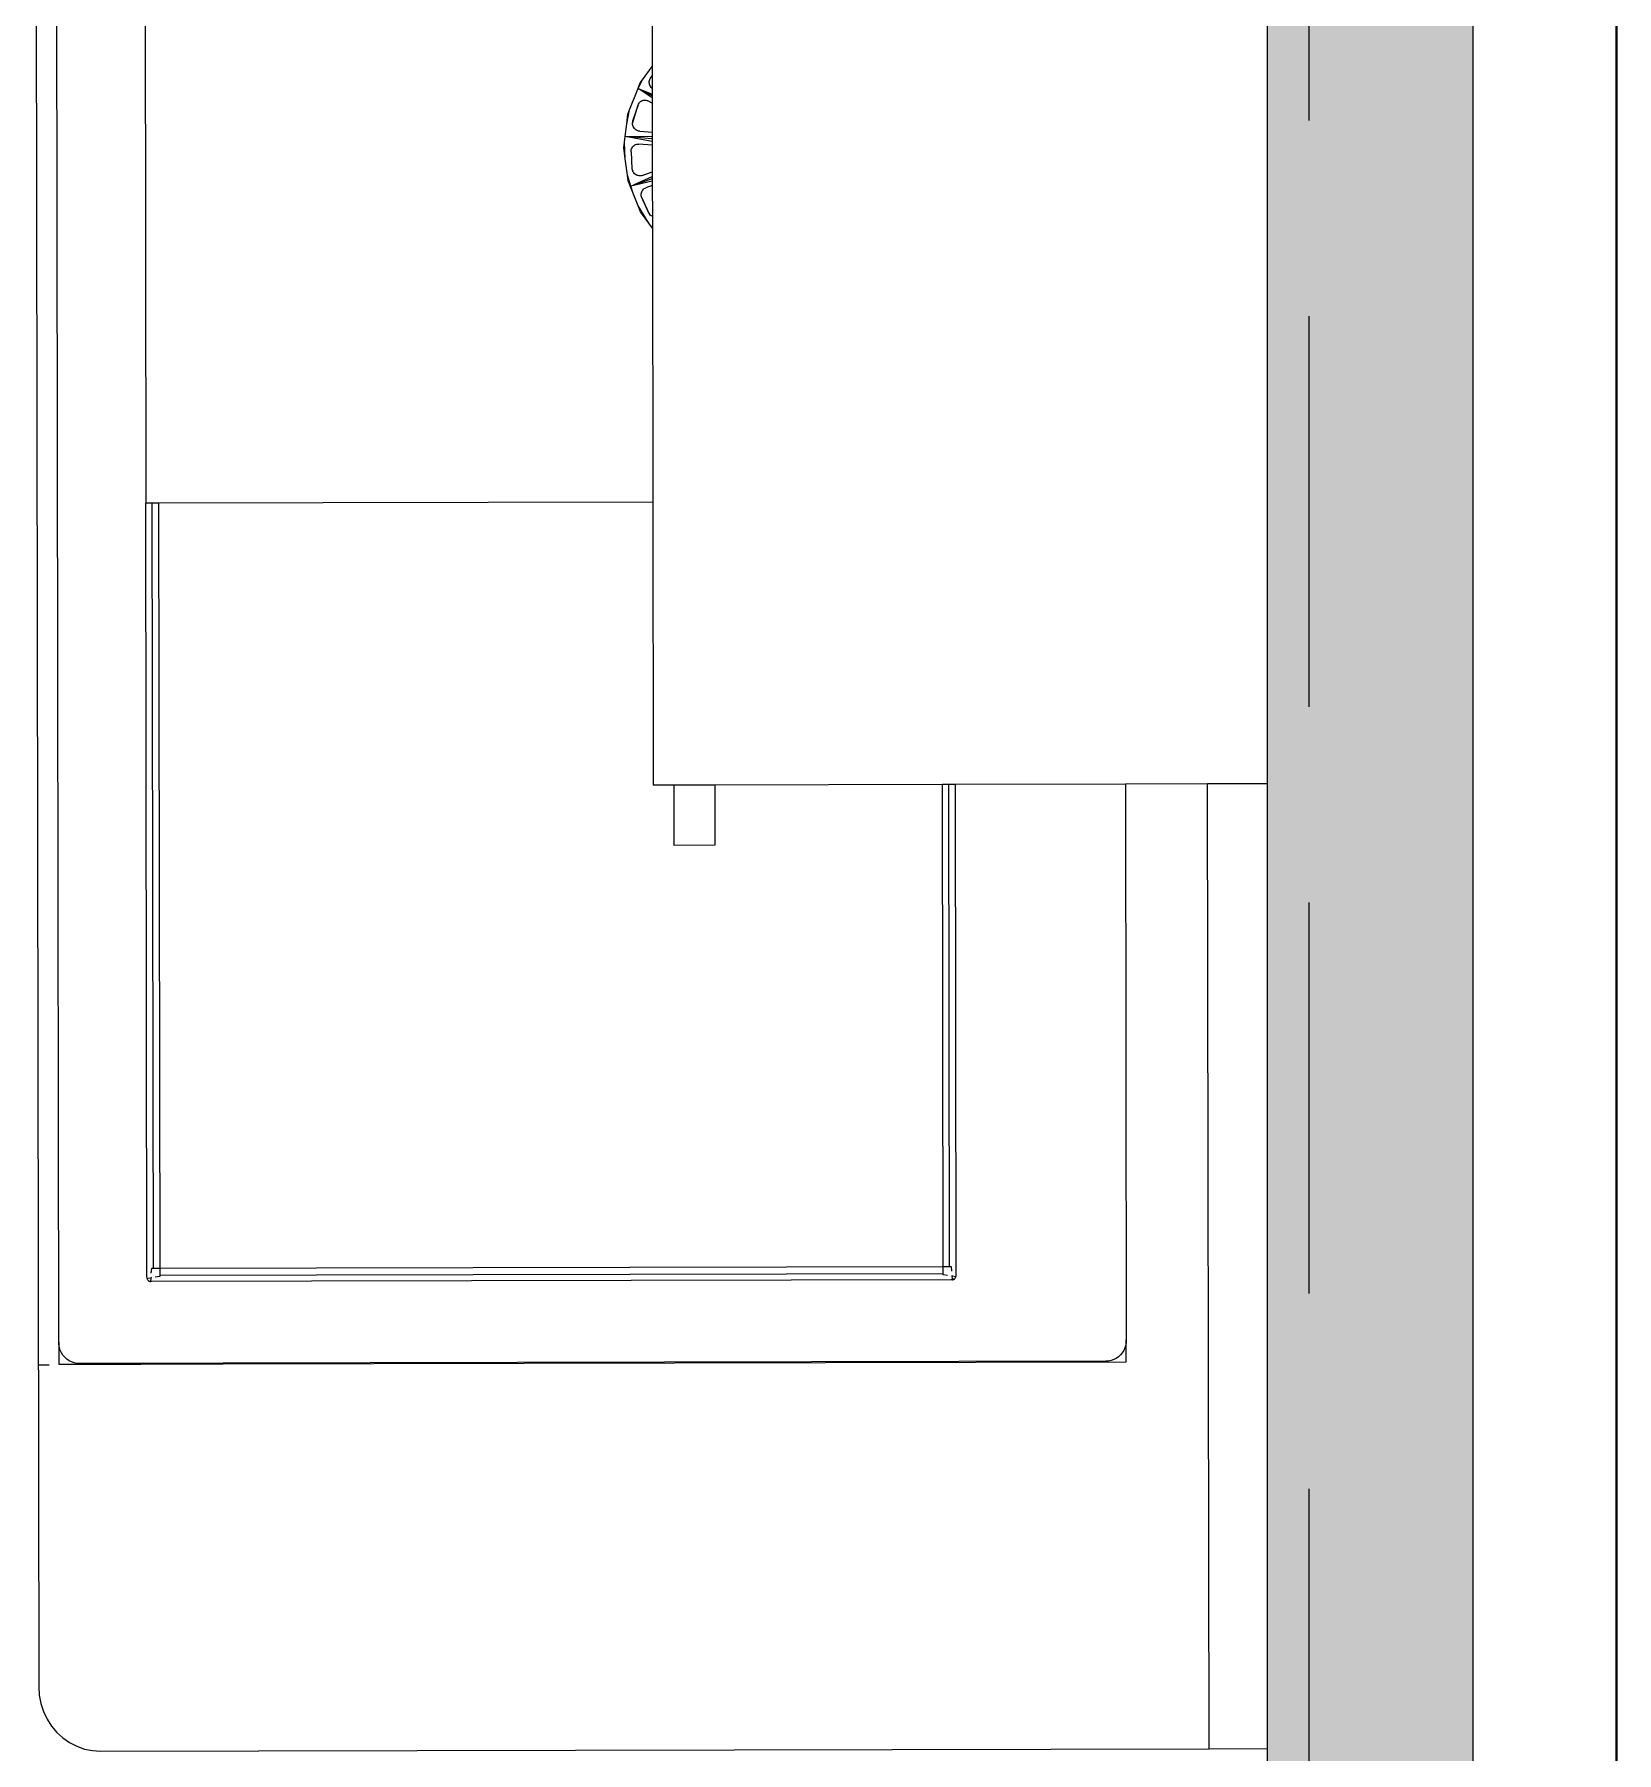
# Model space of a CAD drawing. Header units: millimetres. Extents: x 567392 to 582402, y 4512800 to 4518063.
# Drawn here: x 569140.7 to 569217.8, y 4514363.9 to 4514447.6 of the extents above; entities that cross this region are included whole.
import ezdxf

# ---------------------------------------------------------------- set-up
doc = ezdxf.new("R2010")
doc.units = ezdxf.units.MM
doc.linetypes.add('DASHED2', pattern=[9.525, 6.35, -3.175])
doc.layers.add('A-STRC-01', color=2, linetype='Continuous', lineweight=40)
doc.layers.add('a_8', color=8, linetype='Continuous', lineweight=0)
doc.layers.add('a_p1_d', color=1, linetype='DASHED2')

# ---------------------------------------------------------------- blocks, each defined once
blk = doc.blocks.new('A$C4A613EE6')
h = blk.add_hatch(color=256)
h.dxf.hatch_style = 1
h.paths.add_polyline_path([(12300, -100), (0, -100), (0, 0), (12300, 0)])
for p, q in [((0, 0), (2200, 0)), ((1054.31, -100), (579.35, -100)), ((1524.55, -100), (1054.31, -100)), ((1054.37, -129.26), (1054.31, -100)), ((1528.34, -100), (1524.55, -100)), ((1524.62, -128.54), (1524.55, -100)), ((1524.62, -128.54), (1054.37, -129.26)), ((1054.46, -169.26), (1054.37, -129.26)), ((1525.81, -668.53), (1524.62, -128.54)), ((1054.46, -169.26), (1325.3, -168.84)), ((1054.64, -252.24), (1054.46, -169.26)), ((1336.12, -168.83), (1325.3, -168.84)), ((1325.3, -168.84), (1326.67, -168.89)), ((1326.67, -168.89), (1328.03, -169.12)), ((1328.03, -169.12), (1329.33, -169.53)), ((1329.33, -169.53), (1330.57, -170.1)), ((1330.57, -170.1), (1331.72, -170.83)), ((1331.72, -170.83), (1332.76, -171.69)), ((1332.76, -171.69), (1333.67, -172.68)), ((1333.67, -172.68), (1334.43, -173.77)), ((1334.43, -173.77), (1335.04, -174.95)), ((1335.04, -174.95), (1335.47, -176.2)), ((1337.09, -608.83), (1336.12, -168.83)), ((1335.47, -176.2), (1335.72, -177.49)), ((1335.72, -177.49), (1335.79, -178.81)), ((1335.79, -178.81), (1336.74, -608.83)), ((1054.64, -252.24), (1293.84, -251.87)), ((1054.65, -255.25), (1054.64, -252.24)), ((1289.66, -254.89), (1054.65, -255.25)), ((1054.66, -258.43), (1054.65, -255.25)), ((1289.67, -258.07), (1054.66, -258.43)), ((1054.9, -369.26), (1054.66, -258.43)), ((1289.66, -254.23), (1291.98, -253.97)), ((1289.66, -254.89), (1289.66, -254.23)), ((1289.67, -258.07), (1289.66, -254.89)), ((1293.01, -258.06), (1289.67, -258.07)), ((1290.51, -639.68), (1289.67, -258.07)), ((1293.86, -639.68), (1293.01, -258.06)), ((1293.7, -258.06), (1293.01, -258.06)), ((1293.97, -255.86), (1293.7, -258.06)), ((1293.79, -253.76), (1294.23, -253.71)), ((1293.84, -251.87), (1294.45, -251.9)), ((1294.23, -253.71), (1294.45, -251.9)), ((1295.79, -253.53), (1294.23, -253.71)), ((1294.7, -251.94), (1294.45, -251.9)), ((1294.94, -252.02), (1294.7, -251.94)), ((1295.17, -252.12), (1294.94, -252.02)), ((1295.38, -252.26), (1295.17, -252.12)), ((1295.57, -252.42), (1295.38, -252.26)), ((1295.74, -252.6), (1295.57, -252.42)), ((1295.79, -252.68), (1295.74, -252.6)), ((1295.79, -252.68), (1295.79, -253.53)), ((1295.88, -252.8), (1295.79, -252.68)), ((1296.12, -253.49), (1295.79, -253.53)), ((1295.99, -253.02), (1295.88, -252.8)), ((1296.07, -253.25), (1295.99, -253.02)), ((1296.12, -253.49), (1296.07, -253.25)), ((1296.12, -253.49), (1296.15, -254.07)), ((1296.15, -254.07), (1297.01, -643.66)), ((1054.9, -369.26), (1084.41, -369.22)), ((1054.95, -389.26), (1054.9, -369.26)), ((1084.41, -369.22), (1084.46, -389.22)), ((1054.95, -389.26), (1084.46, -389.22)), ((1054.97, -399.26), (1054.95, -389.26)), ((560.98, -400.03), (704.98, -399.81)), ((704.98, -399.81), (709.31, -399.8)), ((711.4, -404.5), (704.98, -399.81)), ((709.31, -399.8), (710.12, -400.5)), ((709.31, -399.8), (709.51, -399.8)), ((709.51, -399.8), (715.63, -399.79)), ((710.71, -400.8), (709.51, -399.8)), ((710.12, -400.5), (710.71, -400.8)), ((711.2, -400.99), (710.71, -400.8)), ((711.7, -401.13), (711.2, -400.99)), ((712.21, -401.2), (711.7, -401.13)), ((712.73, -401.21), (712.21, -401.2)), ((713.25, -401.15), (712.73, -401.21)), ((713.76, -401.03), (713.25, -401.15)), ((714.24, -400.84), (713.76, -401.03)), ((714.69, -400.6), (714.24, -400.84)), ((715.11, -400.3), (714.69, -400.6)), ((715.49, -399.96), (715.11, -400.3)), ((715.63, -399.79), (715.49, -399.96)), ((719.27, -399.78), (715.63, -406.56)), ((720.15, -399.78), (715.63, -406.56)), ((715.63, -406.56), (718.46, -399.79)), ((715.63, -399.79), (718.46, -399.79)), ((718.46, -399.79), (719.27, -399.78)), ((719.27, -399.78), (720.15, -399.78)), ((720.15, -399.78), (722.8, -399.78)), ((721.48, -402.31), (721.69, -401.86)), ((722.8, -399.78), (721.69, -401.86)), ((722.8, -399.78), (736.98, -399.76)), ((736.46, -405.88), (736.98, -399.76)), ((736.98, -399.76), (738.81, -399.75)), ((738.98, -412.92), (738.81, -399.75)), ((738.81, -399.75), (740.13, -399.75)), ((740.13, -399.75), (739.03, -412.92)), ((741.47, -399.75), (739.07, -412.93)), ((740.13, -399.75), (741.47, -399.75)), ((741.47, -399.75), (743.29, -399.75)), ((743.29, -399.75), (742.73, -406.35)), ((743.29, -399.75), (756.32, -399.73)), ((756.32, -399.73), (758.45, -399.72)), ((757.99, -404.67), (756.32, -399.73)), ((763.18, -410.22), (758.45, -399.72)), ((758.45, -399.72), (759.62, -399.72)), ((759.62, -399.72), (763.18, -410.22)), ((759.62, -399.72), (760.73, -399.72)), ((760.73, -399.72), (763.18, -410.22)), ((760.73, -399.72), (762.93, -399.72)), ((762.93, -399.72), (778, -399.69)), ((762.93, -399.72), (763.97, -402.81)), ((776.45, -401.46), (768.46, -405.03)), ((768.93, -404.85), (776.45, -401.46)), ((781.26, -401.47), (772.85, -406.66)), ((781.26, -401.47), (775.77, -405.5)), ((776.45, -401.46), (776.95, -401.05)), ((777.33, -400.69), (776.95, -401.05)), ((777.65, -400.3), (777.33, -400.69)), ((777.92, -399.87), (777.65, -400.3)), ((778, -399.69), (777.92, -399.87)), ((778, -399.69), (783.69, -399.68)), ((783.69, -399.68), (781.26, -401.47)), ((783.69, -399.68), (917.2, -399.48)), ((917.2, -399.48), (1054.97, -399.26)), ((917.2, -399.48), (917.73, -640.26)), ((715.63, -406.56), (711.4, -404.5)), ((712.91, -405.6), (711.4, -404.5)), ((716.74, -407.1), (712.91, -405.6)), ((716.74, -407.1), (715.63, -406.56)), ((726.05, -410.77), (716.74, -407.1)), ((721.29, -403.26), (721.35, -402.78)), ((721.3, -403.75), (721.29, -403.26)), ((721.39, -404.22), (721.3, -403.75)), ((721.35, -402.78), (721.48, -402.31)), ((721.54, -404.69), (721.39, -404.22)), ((721.76, -405.12), (721.54, -404.69)), ((722.05, -405.53), (721.76, -405.12)), ((722.39, -405.89), (722.05, -405.53)), ((722.78, -406.2), (722.39, -405.89)), ((723.21, -406.46), (722.78, -406.2)), ((723.67, -406.65), (723.21, -406.46)), ((732.7, -409.37), (723.67, -406.65)), ((723.67, -406.65), (731.51, -409.32)), ((731.51, -409.32), (732.18, -409.37)), ((732.7, -409.37), (732.18, -409.37)), ((733.21, -409.32), (732.7, -409.37)), ((733.72, -409.2), (733.21, -409.32)), ((734.2, -409.01), (733.72, -409.2)), ((734.66, -408.77), (734.2, -409.01)), ((735.08, -408.47), (734.66, -408.77)), ((735.45, -408.13), (735.08, -408.47)), ((735.77, -407.74), (735.45, -408.13)), ((736.04, -407.31), (735.77, -407.74)), ((736.25, -406.85), (736.04, -407.31)), ((736.39, -406.38), (736.25, -406.85)), ((736.46, -405.88), (736.39, -406.38)), ((742.73, -406.84), (742.73, -406.35)), ((742.79, -407.32), (742.73, -406.84)), ((742.93, -407.78), (742.79, -407.32)), ((743.14, -408.23), (742.93, -407.78)), ((743.41, -408.64), (743.14, -408.23)), ((743.73, -409.01), (743.41, -408.64)), ((744.11, -409.34), (743.73, -409.01)), ((744.54, -409.61), (744.11, -409.34)), ((745, -409.81), (744.54, -409.61)), ((745.48, -409.96), (745, -409.81)), ((745.98, -410.04), (745.48, -409.96)), ((746.49, -410.05), (745.98, -410.04)), ((746.49, -410.05), (754.8, -409.65)), ((754.8, -409.65), (755.43, -409.45)), ((755.92, -409.27), (755.43, -409.45)), ((756.37, -409.03), (755.92, -409.27)), ((756.79, -408.73), (756.37, -409.03)), ((757.16, -408.38), (756.79, -408.73)), ((757.49, -407.99), (757.16, -408.38)), ((757.75, -407.57), (757.49, -407.99)), ((757.96, -407.11), (757.75, -407.57)), ((763.18, -410.22), (757.79, -411.88)), ((758.1, -406.63), (757.96, -407.11)), ((757.99, -404.67), (758.12, -405.15)), ((758.18, -406.14), (758.1, -406.63)), ((758.12, -405.15), (758.19, -405.64)), ((758.19, -405.64), (758.18, -406.14)), ((766.38, -409.23), (760.63, -411.52)), ((766.38, -409.23), (763.18, -410.22)), ((764.16, -403.26), (763.97, -402.81)), ((764.42, -403.68), (764.16, -403.26)), ((764.73, -404.06), (764.42, -403.68)), ((765.1, -404.4), (764.73, -404.06)), ((765.52, -404.68), (765.1, -404.4)), ((765.97, -404.9), (765.52, -404.68)), ((766.45, -405.06), (765.97, -404.9)), ((772.85, -406.66), (766.38, -409.23)), ((766.95, -405.16), (766.45, -405.06)), ((767.46, -405.18), (766.95, -405.16)), ((767.96, -405.14), (767.46, -405.18)), ((768.46, -405.03), (767.96, -405.14)), ((768.93, -404.85), (768.46, -405.03)), ((775.77, -405.5), (772.85, -406.66)), ((732.85, -412.16), (726.05, -410.77)), ((728.09, -411.57), (726.05, -410.77)), ((732.85, -412.16), (728.09, -411.57)), ((738.98, -412.92), (732.85, -412.16)), ((739.03, -412.92), (738.98, -412.92)), ((739.07, -412.93), (739.03, -412.92)), ((741.86, -413.28), (739.07, -412.93)), ((749.83, -412.89), (741.86, -413.28)), ((744.36, -413.59), (741.86, -413.28)), ((749.83, -412.89), (744.36, -413.59)), ((757.79, -411.88), (749.83, -412.89)), ((760.63, -411.52), (757.79, -411.88)), ((1337.09, -608.83), (1336.74, -608.83)), ((1336.74, -608.83), (1336.83, -648.83)), ((1337.18, -648.83), (1337.09, -608.83)), ((917.73, -640.26), (1290.51, -639.68)), ((917.73, -640.26), (917.74, -643.46)), ((917.74, -643.46), (1290.52, -642.89)), ((917.74, -643.46), (917.75, -646.45)), ((1290.51, -639.68), (1293.86, -639.68)), ((1290.52, -642.89), (1290.51, -639.68)), ((1290.52, -643.53), (1290.52, -642.89)), ((1292.83, -643.79), (1290.52, -643.53)), ((1293.86, -639.68), (1294.53, -639.68)), ((1294.53, -639.68), (1294.82, -641.89)), ((1295.04, -643.63), (1295.09, -644.03)), ((1295.09, -644.03), (1296.98, -644.24)), ((1295.32, -645.84), (1295.09, -644.03)), ((1296.85, -644.71), (1296.93, -644.48)), ((1296.93, -644.48), (1296.98, -644.24)), ((1297.01, -643.66), (1296.98, -644.24)), ((572.01, -646.99), (917.75, -646.45)), ((1294.71, -645.87), (917.75, -646.45)), ((1295.32, -645.84), (1294.71, -645.87)), ((1295.32, -645.84), (1295.57, -645.79)), ((1295.57, -645.79), (1295.81, -645.72)), ((1295.81, -645.72), (1296.04, -645.61)), ((1296.04, -645.61), (1296.25, -645.48)), ((1296.25, -645.48), (1296.44, -645.32)), ((1296.44, -645.32), (1296.6, -645.13)), ((1296.6, -645.13), (1296.74, -644.93)), ((1296.74, -644.93), (1296.85, -644.71)), ((1337.18, -648.83), (1336.83, -648.83)), ((1336.83, -648.83), (1336.9, -678.8)), ((1337.27, -688.83), (1337.18, -648.83)), ((1525.55, -672.45), (1525.81, -668.53)), ((1523.44, -680.02), (1524.76, -676.3)), ((1524.76, -676.3), (1525.55, -672.45)), ((1333.9, -685.95), (1332.86, -686.79)), ((1334.8, -684.96), (1333.9, -685.95)), ((1335.56, -683.84), (1334.8, -684.96)), ((1336.16, -682.66), (1335.56, -683.84)), ((1336.58, -681.41), (1336.16, -682.66)), ((1336.83, -680.11), (1336.58, -681.41)), ((1336.9, -678.8), (1336.83, -680.11)), ((1519.35, -686.81), (1521.63, -683.54)), ((1521.63, -683.54), (1523.44, -680.02)), ((1326.44, -688.84), (132.07, -690.69)), ((1327.82, -688.75), (1326.44, -688.84)), ((1326.44, -688.84), (1337.27, -688.83)), ((1329.17, -688.51), (1327.82, -688.75)), ((1330.48, -688.1), (1329.17, -688.51)), ((1331.72, -687.52), (1330.48, -688.1)), ((1332.86, -686.79), (1331.72, -687.52)), ((1337.62, -698.83), (1337.61, -693.53)), ((1506.47, -696.28), (1510.15, -694.54)), ((1510.15, -694.54), (1513.56, -692.35)), ((1513.56, -692.35), (1516.65, -689.76)), ((1516.65, -689.76), (1519.35, -686.81)), ((111.48, -700.73), (1494.44, -698.58)), ((1494.44, -698.58), (1498.55, -698.32)), ((1498.55, -698.32), (1502.58, -697.55)), ((1502.58, -697.55), (1506.47, -696.28))]:
    blk.add_line(p, q)
blk.add_lwpolyline([(12300, -100), (0, -100), (0, 0), (12300, 0)], close=True)

msp = doc.modelspace()

# ---------------------------------------------------------------- linework, layer by layer
at = {"layer": 'A-STRC-01', "color": 3}
msp.add_lwpolyline([(569217.802, 4514562.52), (569217.802, 4513906.52)], dxfattribs=at)
at = {"layer": 'a_p1_d', "ltscale": 3}
msp.add_lwpolyline([(569202.802, 4515062.52), (569202.802, 4513366.52)], dxfattribs=at)

# ---------------------------------------------------------------- block references
at = {"layer": 'a_8', "xscale": 0.09999999999999998, "yscale": 0.09999999999999998, "zscale": 0.09999999999999998, "rotation": 270}
msp.add_blockref('A$C4A613EE6', (569210.802, 4514516.52), dxfattribs=at)

doc.saveas('drawing.dxf')
